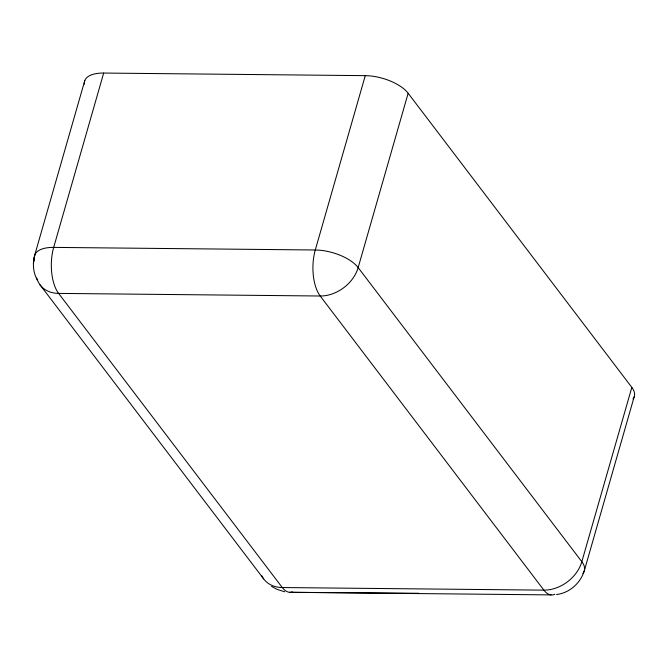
<?xml version="1.0" encoding="UTF-8"?>
<svg xmlns="http://www.w3.org/2000/svg" width="668" height="668" viewBox="0 0 668 668"><rect width="100%" height="100%" fill="white"/><g stroke="black" fill="none" stroke-linecap="round" stroke-linejoin="round"><path stroke-width="1" d="M34.344 257.238C32.431 264.937 33.534 273.162 37.291 280.134M34.728 255.084L33.4 263.25L34.728 255.084L84.819 80.477M632.955 398.938A33.525 15.222 16 0 0 631.828 387.382L408.148 93.253A33.525 15.222 16 0 0 365.271 75.651L103.674 73.054L53.682 247.394A33.525 15.523 -89.4 0 0 58.609 293.402L282.28 587.539A33.525 15.523 -89.4 0 0 292.526 591.99M365.271 75.651L315.288 249.991A33.525 15.523 -89.4 0 0 320.206 296.007L543.886 590.136A33.525 15.523 -89.4 0 0 554.874 594.311M408.148 93.253L358.157 267.584A33.525 25.526 -37.3 0 1 320.206 296.007L58.609 293.402A33.525 25.526 -37.3 0 1 36.757 277.997M631.828 387.382L581.836 561.713A33.525 15.222 16 0 1 582.855 573.403M634.116 396.976L584.233 571.023C580.367 583.231 569.453 592.984 556.603 594.52M289.478 592.307L418.744 593.276M291.014 592.307L551.083 594.904M284.668 591.781L277.22 589.435L271.559 586.42M40.005 284.785L263.685 578.922M34.369 258.099A33.525 15.222 16 0 1 53.682 247.394L315.288 249.991A33.525 15.222 16 0 1 358.157 267.584L581.836 561.713A33.525 25.526 -37.3 0 1 543.886 590.136L282.28 587.539A33.525 25.526 -37.3 0 1 261.764 575.741M84.418 84.26A33.525 15.222 16 0 1 103.674 73.054"/></g></svg>
